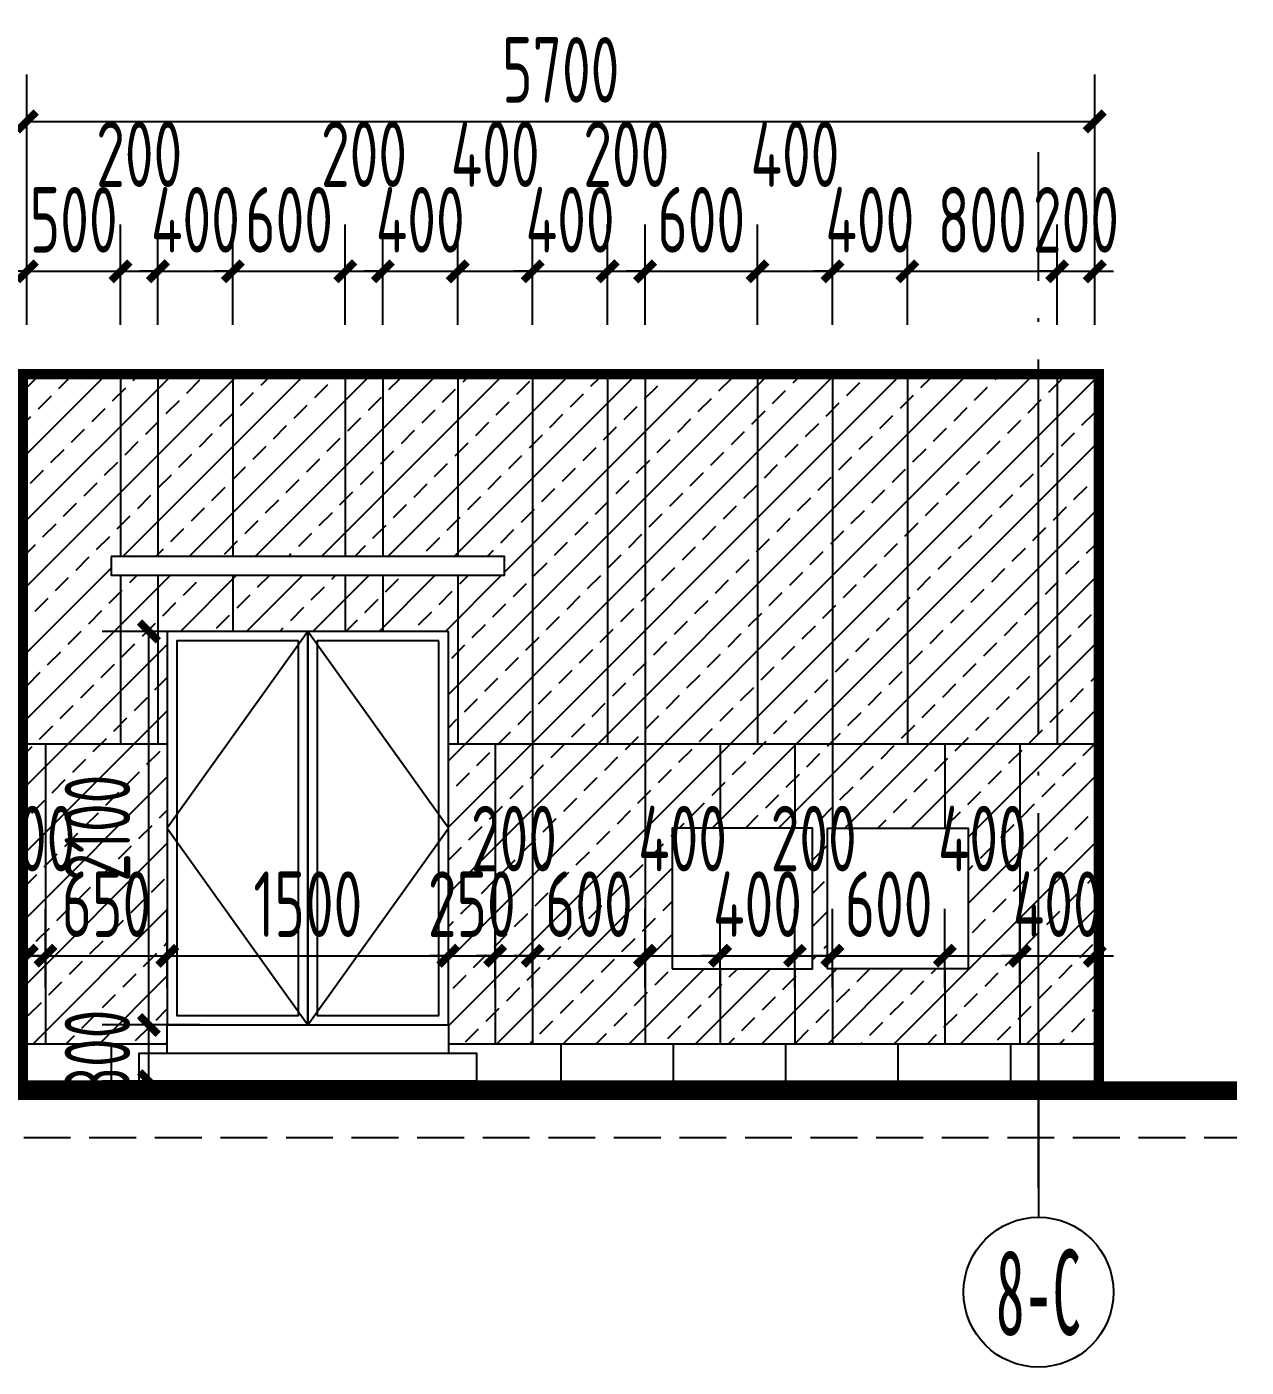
# Model space of a CAD drawing. Extents: x -863035 to 270371, y -8918 to 240488.
# Drawn here: x -243664 to -237156, y 66216 to 73367 of the extents above; entities that cross this region are included whole.
import ezdxf
from ezdxf.enums import TextEntityAlignment as Align

# ---------------------------------------------------------------- set-up
doc = ezdxf.new("R2010")
doc.units = 0
doc.header["$LTSCALE"] = 1000
doc.header["$MEASUREMENT"] = 0
for name, pattern in [('109-34 轴网$0$L1$0$$AUDIT_BAD_LTYPE1', [0]), ('DASH', [0.35, 0.25, -0.1]), ('DOTE', [2.42, 2, -0.2, 0.02, -0.2])]:
    doc.linetypes.add(name, pattern=pattern)
for name, color, linetype in [('01-标注_尺寸', 124, 'Continuous'), ('01-标注_轴线坐标', 132, 'Continuous'), ('02-TEXT_轴号', 7, 'Continuous'), ('05-填充_156', 156, 'Continuous'), ('A-C_窗', 140, 'Continuous'), ('A_AXIS-轴线', 36, 'Continuous'), ('AXIS_TEXT', 7, 'Continuous'), ('E-墙面分格', 146, 'Continuous'), ('E-立面轮廓', 241, 'Continuous')]:
    doc.layers.add(name, color=color, linetype=linetype)
doc.styles.add('_TCH_AXIS', font='STXIHEI.TTF')
doc.styles.add('_TCH_DIM_T3', font='ROS1', dxfattribs={"width": 0.75, "bigfont": 'JD'})
doc.styles.add('COMPLEX', font='COMPLEX')
doc.dimstyles.new('_TCH_ARCH&&100', dxfattribs={"dimtxt": 350, "dimasz": 100, "dimexe": 250, "dimexo": 300, "dimgap": 100, "dimtad": 1, "dimdec": 0, "dimzin": 0, "dimdsep": 46, "dimtxsty": '_TCH_DIM_T3', "dimblk": 'ARCHTICK', "dimcen": 0.09, "dimclrt": 7, "dimazin": 2, "dimtfac": 1, "dimtdec": 0, "dimtix": 1, "dimtmove": 2, "dimatfit": 3, "dimfxl": 0, "dimtolj": 1, "dimtzin": 0, "dimarcsym": 0})

# ---------------------------------------------------------------- blocks, each defined once
blk = doc.blocks.new('AHSKLJDHOWIDJA')
blk.add_wipeout([(-314594.1, 266699.4), (-312793.6, 266699.4), (-312793.6, 266849.4), (-312943.8, 266849.4), (-312943.8, 269099.4), (-314443.8, 269099.4), (-314443.8, 266849.4), (-314594.1, 266849.4)]).dxf.layer = 'A-C_窗'
at = {"layer": 'A-C_窗', "linetype": '109-34 轴网$0$L1$0$$AUDIT_BAD_LTYPE1'}
for points in [[(-313693.8, 269099.4), (-312943.8, 268049.4), (-313693.8, 266999.4), (-314443.8, 268049.4), (-313693.8, 269099.4), (-313693.8, 266999.4)], [(-312943.8, 266849.4), (-312943.8, 266999.4), (-314443.8, 266999.4), (-314443.8, 266849.4)]]:
    blk.add_lwpolyline(points, dxfattribs=at)
for points in [[(-314443.8, 269099.4), (-313693.8, 269099.4), (-313693.8, 266999.4), (-314443.8, 266999.4)], [(-314393.8, 269049.4), (-313743.8, 269049.4), (-313743.8, 267049.4), (-314393.8, 267049.4)], [(-313693.8, 269099.4), (-312943.8, 269099.4), (-312943.8, 266999.4), (-313693.8, 266999.4)], [(-313643.8, 269049.4), (-312993.8, 269049.4), (-312993.8, 267049.4), (-313643.8, 267049.4)]]:
    blk.add_lwpolyline(points, close=True, dxfattribs=at)
at = {"layer": 'A-C_窗'}
blk.add_lwpolyline([(-312793.6, 266699.4), (-312793.6, 266849.4), (-314594.1, 266849.4), (-314594.1, 266699.4), (-312793.6, 266699.4)], dxfattribs=at)
blk = doc.blocks.new('_ArchTick')
at = {"color": 0, "linetype": 'ByBlock', "const_width": 0.4}
blk.add_lwpolyline([(-0.5, -0.5), (0.5, 0.5)], dxfattribs=at)
blk = doc.blocks.new('*D1104')
at = {"layer": '01-标注_尺寸', "color": 0, "lineweight": -2, "transparency": 16777216}
for p, q in [((-243012.2, 68041.6), (-243012.2, 68141.6)), ((-242737.9, 68041.6), (-243262.2, 68041.6)), ((-243012.2, 67741.6), (-243012.2, 68041.6)), ((-242737.9, 67741.6), (-243262.2, 67741.6)), ((-243012.2, 67741.6), (-243012.2, 67641.6))]:
    blk.add_line(p, q, dxfattribs=at)
at = {"layer": 'Defpoints', "color": 0, "transparency": 16777216}
for p in [(-243012.2, 68041.6), (-242437.9, 68041.6), (-242437.9, 67741.6)]:
    blk.add_point(p, dxfattribs=at)
at = {"layer": '01-标注_尺寸', "color": 0, "lineweight": -2, "transparency": 16777216, "xscale": 100, "yscale": 100, "zscale": 100}
for p, rotation in [((-243012.2, 68041.6), 270), ((-243012.2, 67741.6), 90)]:
    blk.add_blockref('_ArchTick', p, dxfattribs=dict(at, rotation=rotation))
at = {"layer": '01-标注_尺寸', "color": 7, "transparency": 16777216, "insert": (-243287.2, 67891.6), "char_height": 350, "attachment_point": 5, "rotation": 90, "style": '_TCH_DIM_T3'}
blk.add_mtext('\\A1;300', dxfattribs=at)
blk = doc.blocks.new('*D1105')
at = {"layer": '01-标注_尺寸', "color": 0, "lineweight": -2, "transparency": 16777216}
for p, q in [((-242737.9, 70141.6), (-243262.2, 70141.6)), ((-243012.2, 68041.6), (-243012.2, 70141.6)), ((-242737.9, 68041.6), (-243262.2, 68041.6))]:
    blk.add_line(p, q, dxfattribs=at)
at = {"layer": 'Defpoints', "color": 0, "transparency": 16777216}
for p in [(-243012.2, 70141.6), (-242437.9, 70141.6), (-242437.9, 68041.6)]:
    blk.add_point(p, dxfattribs=at)
at = {"layer": '01-标注_尺寸', "color": 0, "lineweight": -2, "transparency": 16777216, "xscale": 100, "yscale": 100, "zscale": 100}
for p, rotation in [((-243012.2, 70141.6), 90), ((-243012.2, 68041.6), 270)]:
    blk.add_blockref('_ArchTick', p, dxfattribs=dict(at, rotation=rotation))
at = {"layer": '01-标注_尺寸', "color": 7, "transparency": 16777216, "insert": (-243287.2, 69091.6), "char_height": 350, "attachment_point": 5, "rotation": 90, "style": '_TCH_DIM_T3'}
blk.add_mtext('\\A1;2100', dxfattribs=at)
blk = doc.blocks.new('*D1110')
at = {"layer": '01-标注_尺寸', "color": 0, "lineweight": -2, "transparency": 16777216}
for p, q in [((-243664.1, 72077.2), (-243664.1, 73112.7)), ((-237964.1, 72077.2), (-237964.1, 73112.7)), ((-243664.1, 72862.7), (-237964.1, 72862.7))]:
    blk.add_line(p, q, dxfattribs=at)
at = {"layer": 'Defpoints', "color": 0, "transparency": 16777216}
for p in [(-237964.1, 72862.7), (-243664.1, 71777.2), (-237964.1, 71777.2)]:
    blk.add_point(p, dxfattribs=at)
at = {"layer": '01-标注_尺寸', "color": 0, "lineweight": -2, "transparency": 16777216, "xscale": 100, "yscale": 100, "zscale": 100, "rotation": 180}
blk.add_blockref('_ArchTick', (-243664.1, 72862.7), dxfattribs=at)
at = {"layer": '01-标注_尺寸', "color": 0, "lineweight": -2, "transparency": 16777216, "xscale": 100, "yscale": 100, "zscale": 100}
blk.add_blockref('_ArchTick', (-237964.1, 72862.7), dxfattribs=at)
at = {"layer": '01-标注_尺寸', "color": 7, "transparency": 16777216, "insert": (-240814.1, 73137.7), "char_height": 350, "attachment_point": 5, "style": '_TCH_DIM_T3'}
blk.add_mtext('\\A1;5700', dxfattribs=at)
blk = doc.blocks.new('*D1111')
at = {"layer": '01-标注_尺寸', "color": 0, "lineweight": -2, "transparency": 16777216}
for p, q in [((-238164.1, 71777.2), (-238164.1, 72312.7)), ((-237964.1, 71777.2), (-237964.1, 72312.7)), ((-238164.1, 72062.7), (-238264.1, 72062.7)), ((-238164.1, 72062.7), (-237964.1, 72062.7)), ((-237964.1, 72062.7), (-237864.1, 72062.7))]:
    blk.add_line(p, q, dxfattribs=at)
at = {"layer": 'Defpoints', "color": 0, "transparency": 16777216}
for p in [(-237964.1, 72062.7), (-238164.1, 71477.2), (-237964.1, 71477.2)]:
    blk.add_point(p, dxfattribs=at)
at = {"layer": '01-标注_尺寸', "color": 0, "lineweight": -2, "transparency": 16777216, "xscale": 100, "yscale": 100, "zscale": 100}
blk.add_blockref('_ArchTick', (-238164.1, 72062.7), dxfattribs=at)
at = {"layer": '01-标注_尺寸', "color": 0, "lineweight": -2, "transparency": 16777216, "xscale": 100, "yscale": 100, "zscale": 100, "rotation": 180}
blk.add_blockref('_ArchTick', (-237964.1, 72062.7), dxfattribs=at)
at = {"layer": '01-标注_尺寸', "color": 7, "transparency": 16777216, "insert": (-238064.1, 72337.7), "char_height": 350, "attachment_point": 5, "style": '_TCH_DIM_T3'}
blk.add_mtext('\\A1;200', dxfattribs=at)
blk = doc.blocks.new('*D1112')
at = {"layer": '01-标注_尺寸', "color": 0, "lineweight": -2, "transparency": 16777216}
for p, q in [((-238964.1, 71777.2), (-238964.1, 72312.7)), ((-238164.1, 71777.2), (-238164.1, 72312.7)), ((-238964.1, 72062.7), (-238164.1, 72062.7))]:
    blk.add_line(p, q, dxfattribs=at)
at = {"layer": 'Defpoints', "color": 0, "transparency": 16777216}
for p in [(-238164.1, 72062.7), (-238964.1, 71477.2), (-238164.1, 71477.2)]:
    blk.add_point(p, dxfattribs=at)
at = {"layer": '01-标注_尺寸', "color": 0, "lineweight": -2, "transparency": 16777216, "xscale": 100, "yscale": 100, "zscale": 100, "rotation": 180}
blk.add_blockref('_ArchTick', (-238964.1, 72062.7), dxfattribs=at)
at = {"layer": '01-标注_尺寸', "color": 0, "lineweight": -2, "transparency": 16777216, "xscale": 100, "yscale": 100, "zscale": 100}
blk.add_blockref('_ArchTick', (-238164.1, 72062.7), dxfattribs=at)
at = {"layer": '01-标注_尺寸', "color": 7, "transparency": 16777216, "insert": (-238564.1, 72337.7), "char_height": 350, "attachment_point": 5, "style": '_TCH_DIM_T3'}
blk.add_mtext('\\A1;800', dxfattribs=at)
blk = doc.blocks.new('*D1113')
at = {"layer": '01-标注_尺寸', "color": 0, "lineweight": -2, "transparency": 16777216}
for p, q in [((-239364.1, 71777.2), (-239364.1, 72312.7)), ((-238964.1, 71777.2), (-238964.1, 72312.7)), ((-239364.1, 72062.7), (-239464.1, 72062.7)), ((-239364.1, 72062.7), (-238964.1, 72062.7)), ((-238964.1, 72062.7), (-238864.1, 72062.7))]:
    blk.add_line(p, q, dxfattribs=at)
at = {"layer": 'Defpoints', "color": 0, "transparency": 16777216}
for p in [(-238964.1, 72062.7), (-239364.1, 71477.2), (-238964.1, 71477.2)]:
    blk.add_point(p, dxfattribs=at)
at = {"layer": '01-标注_尺寸', "color": 0, "lineweight": -2, "transparency": 16777216, "xscale": 100, "yscale": 100, "zscale": 100}
blk.add_blockref('_ArchTick', (-239364.1, 72062.7), dxfattribs=at)
at = {"layer": '01-标注_尺寸', "color": 0, "lineweight": -2, "transparency": 16777216, "xscale": 100, "yscale": 100, "zscale": 100, "rotation": 180}
blk.add_blockref('_ArchTick', (-238964.1, 72062.7), dxfattribs=at)
at = {"layer": '01-标注_尺寸', "color": 7, "transparency": 16777216, "insert": (-239164.1, 72337.7), "char_height": 350, "attachment_point": 5, "style": '_TCH_DIM_T3'}
blk.add_mtext('\\A1;400', dxfattribs=at)
blk = doc.blocks.new('*D1114')
at = {"layer": '01-标注_尺寸', "color": 0, "lineweight": -2, "transparency": 16777216}
for p, q in [((-239764.1, 71777.2), (-239764.1, 72312.7)), ((-239364.1, 71777.2), (-239364.1, 72312.7)), ((-239764.1, 72062.7), (-239364.1, 72062.7))]:
    blk.add_line(p, q, dxfattribs=at)
at = {"layer": 'Defpoints', "color": 0, "transparency": 16777216}
for p in [(-239364.1, 72062.7), (-239764.1, 71477.2), (-239364.1, 71477.2)]:
    blk.add_point(p, dxfattribs=at)
at = {"layer": '01-标注_尺寸', "color": 0, "lineweight": -2, "transparency": 16777216, "xscale": 100, "yscale": 100, "zscale": 100, "rotation": 180}
blk.add_blockref('_ArchTick', (-239764.1, 72062.7), dxfattribs=at)
at = {"layer": '01-标注_尺寸', "color": 0, "lineweight": -2, "transparency": 16777216, "xscale": 100, "yscale": 100, "zscale": 100}
blk.add_blockref('_ArchTick', (-239364.1, 72062.7), dxfattribs=at)
at = {"layer": '01-标注_尺寸', "color": 7, "transparency": 16777216, "insert": (-239564.1, 72687.7), "char_height": 350, "attachment_point": 5, "style": '_TCH_DIM_T3'}
blk.add_mtext('\\A1;400', dxfattribs=at)
blk = doc.blocks.new('*D1115')
at = {"layer": '01-标注_尺寸', "color": 0, "lineweight": -2, "transparency": 16777216}
for p, q in [((-240364.1, 71777.2), (-240364.1, 72312.7)), ((-239764.1, 71777.2), (-239764.1, 72312.7)), ((-240364.1, 72062.7), (-240464.1, 72062.7)), ((-240364.1, 72062.7), (-239764.1, 72062.7)), ((-239764.1, 72062.7), (-239664.1, 72062.7))]:
    blk.add_line(p, q, dxfattribs=at)
at = {"layer": 'Defpoints', "color": 0, "transparency": 16777216}
for p in [(-239764.1, 72062.7), (-240364.1, 71477.2), (-239764.1, 71477.2)]:
    blk.add_point(p, dxfattribs=at)
at = {"layer": '01-标注_尺寸', "color": 0, "lineweight": -2, "transparency": 16777216, "xscale": 100, "yscale": 100, "zscale": 100}
blk.add_blockref('_ArchTick', (-240364.1, 72062.7), dxfattribs=at)
at = {"layer": '01-标注_尺寸', "color": 0, "lineweight": -2, "transparency": 16777216, "xscale": 100, "yscale": 100, "zscale": 100, "rotation": 180}
blk.add_blockref('_ArchTick', (-239764.1, 72062.7), dxfattribs=at)
at = {"layer": '01-标注_尺寸', "color": 7, "transparency": 16777216, "insert": (-240064.1, 72337.7), "char_height": 350, "attachment_point": 5, "style": '_TCH_DIM_T3'}
blk.add_mtext('\\A1;600', dxfattribs=at)
blk = doc.blocks.new('*D1116')
at = {"layer": '01-标注_尺寸', "color": 0, "lineweight": -2, "transparency": 16777216}
for p, q in [((-240564.1, 71777.2), (-240564.1, 72312.7)), ((-240364.1, 71777.2), (-240364.1, 72312.7)), ((-240564.1, 72062.7), (-240364.1, 72062.7))]:
    blk.add_line(p, q, dxfattribs=at)
at = {"layer": 'Defpoints', "color": 0, "transparency": 16777216}
for p in [(-240364.1, 72062.7), (-240564.1, 71477.2), (-240364.1, 71477.2)]:
    blk.add_point(p, dxfattribs=at)
at = {"layer": '01-标注_尺寸', "color": 0, "lineweight": -2, "transparency": 16777216, "xscale": 100, "yscale": 100, "zscale": 100, "rotation": 180}
blk.add_blockref('_ArchTick', (-240564.1, 72062.7), dxfattribs=at)
at = {"layer": '01-标注_尺寸', "color": 0, "lineweight": -2, "transparency": 16777216, "xscale": 100, "yscale": 100, "zscale": 100}
blk.add_blockref('_ArchTick', (-240364.1, 72062.7), dxfattribs=at)
at = {"layer": '01-标注_尺寸', "color": 7, "transparency": 16777216, "insert": (-240464.1, 72687.7), "char_height": 350, "attachment_point": 5, "style": '_TCH_DIM_T3'}
blk.add_mtext('\\A1;200', dxfattribs=at)
blk = doc.blocks.new('*D1117')
at = {"layer": '01-标注_尺寸', "color": 0, "lineweight": -2, "transparency": 16777216}
for p, q in [((-240964.1, 71777.2), (-240964.1, 72312.7)), ((-240564.1, 71777.2), (-240564.1, 72312.7)), ((-240964.1, 72062.7), (-241064.1, 72062.7)), ((-240964.1, 72062.7), (-240564.1, 72062.7)), ((-240564.1, 72062.7), (-240464.1, 72062.7))]:
    blk.add_line(p, q, dxfattribs=at)
at = {"layer": 'Defpoints', "color": 0, "transparency": 16777216}
for p in [(-240564.1, 72062.7), (-240964.1, 71477.2), (-240564.1, 71477.2)]:
    blk.add_point(p, dxfattribs=at)
at = {"layer": '01-标注_尺寸', "color": 0, "lineweight": -2, "transparency": 16777216, "xscale": 100, "yscale": 100, "zscale": 100}
blk.add_blockref('_ArchTick', (-240964.1, 72062.7), dxfattribs=at)
at = {"layer": '01-标注_尺寸', "color": 0, "lineweight": -2, "transparency": 16777216, "xscale": 100, "yscale": 100, "zscale": 100, "rotation": 180}
blk.add_blockref('_ArchTick', (-240564.1, 72062.7), dxfattribs=at)
at = {"layer": '01-标注_尺寸', "color": 7, "transparency": 16777216, "insert": (-240764.1, 72337.7), "char_height": 350, "attachment_point": 5, "style": '_TCH_DIM_T3'}
blk.add_mtext('\\A1;400', dxfattribs=at)
blk = doc.blocks.new('*D1118')
at = {"layer": '01-标注_尺寸', "color": 0, "lineweight": -2, "transparency": 16777216}
for p, q in [((-241364.1, 71777.2), (-241364.1, 72312.7)), ((-240964.1, 71777.2), (-240964.1, 72312.7)), ((-241364.1, 72062.7), (-240964.1, 72062.7))]:
    blk.add_line(p, q, dxfattribs=at)
at = {"layer": 'Defpoints', "color": 0, "transparency": 16777216}
for p in [(-240964.1, 72062.7), (-241364.1, 71477.2), (-240964.1, 71477.2)]:
    blk.add_point(p, dxfattribs=at)
at = {"layer": '01-标注_尺寸', "color": 0, "lineweight": -2, "transparency": 16777216, "xscale": 100, "yscale": 100, "zscale": 100, "rotation": 180}
blk.add_blockref('_ArchTick', (-241364.1, 72062.7), dxfattribs=at)
at = {"layer": '01-标注_尺寸', "color": 0, "lineweight": -2, "transparency": 16777216, "xscale": 100, "yscale": 100, "zscale": 100}
blk.add_blockref('_ArchTick', (-240964.1, 72062.7), dxfattribs=at)
at = {"layer": '01-标注_尺寸', "color": 7, "transparency": 16777216, "insert": (-241164.1, 72687.7), "char_height": 350, "attachment_point": 5, "style": '_TCH_DIM_T3'}
blk.add_mtext('\\A1;400', dxfattribs=at)
blk = doc.blocks.new('*D1119')
at = {"layer": '01-标注_尺寸', "color": 0, "lineweight": -2, "transparency": 16777216}
for p, q in [((-241764.1, 71777.2), (-241764.1, 72312.7)), ((-241364.1, 71777.2), (-241364.1, 72312.7)), ((-241764.1, 72062.7), (-241864.1, 72062.7)), ((-241764.1, 72062.7), (-241364.1, 72062.7)), ((-241364.1, 72062.7), (-241264.1, 72062.7))]:
    blk.add_line(p, q, dxfattribs=at)
at = {"layer": 'Defpoints', "color": 0, "transparency": 16777216}
for p in [(-241364.1, 72062.7), (-241764.1, 71477.2), (-241364.1, 71477.2)]:
    blk.add_point(p, dxfattribs=at)
at = {"layer": '01-标注_尺寸', "color": 0, "lineweight": -2, "transparency": 16777216, "xscale": 100, "yscale": 100, "zscale": 100}
blk.add_blockref('_ArchTick', (-241764.1, 72062.7), dxfattribs=at)
at = {"layer": '01-标注_尺寸', "color": 0, "lineweight": -2, "transparency": 16777216, "xscale": 100, "yscale": 100, "zscale": 100, "rotation": 180}
blk.add_blockref('_ArchTick', (-241364.1, 72062.7), dxfattribs=at)
at = {"layer": '01-标注_尺寸', "color": 7, "transparency": 16777216, "insert": (-241564.1, 72337.7), "char_height": 350, "attachment_point": 5, "style": '_TCH_DIM_T3'}
blk.add_mtext('\\A1;400', dxfattribs=at)
blk = doc.blocks.new('*D1120')
at = {"layer": '01-标注_尺寸', "color": 0, "lineweight": -2, "transparency": 16777216}
for p, q in [((-241964.1, 71777.2), (-241964.1, 72312.7)), ((-241764.1, 71777.2), (-241764.1, 72312.7)), ((-241964.1, 72062.7), (-241764.1, 72062.7))]:
    blk.add_line(p, q, dxfattribs=at)
at = {"layer": 'Defpoints', "color": 0, "transparency": 16777216}
for p in [(-241764.1, 72062.7), (-241964.1, 71477.2), (-241764.1, 71477.2)]:
    blk.add_point(p, dxfattribs=at)
at = {"layer": '01-标注_尺寸', "color": 0, "lineweight": -2, "transparency": 16777216, "xscale": 100, "yscale": 100, "zscale": 100, "rotation": 180}
blk.add_blockref('_ArchTick', (-241964.1, 72062.7), dxfattribs=at)
at = {"layer": '01-标注_尺寸', "color": 0, "lineweight": -2, "transparency": 16777216, "xscale": 100, "yscale": 100, "zscale": 100}
blk.add_blockref('_ArchTick', (-241764.1, 72062.7), dxfattribs=at)
at = {"layer": '01-标注_尺寸', "color": 7, "transparency": 16777216, "insert": (-241864.1, 72687.7), "char_height": 350, "attachment_point": 5, "style": '_TCH_DIM_T3'}
blk.add_mtext('\\A1;200', dxfattribs=at)
blk = doc.blocks.new('*D1121')
at = {"layer": '01-标注_尺寸', "color": 0, "lineweight": -2, "transparency": 16777216}
for p, q in [((-242564.1, 71777.2), (-242564.1, 72312.7)), ((-241964.1, 71777.2), (-241964.1, 72312.7)), ((-242564.1, 72062.7), (-242664.1, 72062.7)), ((-242564.1, 72062.7), (-241964.1, 72062.7)), ((-241964.1, 72062.7), (-241864.1, 72062.7))]:
    blk.add_line(p, q, dxfattribs=at)
at = {"layer": 'Defpoints', "color": 0, "transparency": 16777216}
for p in [(-241964.1, 72062.7), (-242564.1, 71477.2), (-241964.1, 71477.2)]:
    blk.add_point(p, dxfattribs=at)
at = {"layer": '01-标注_尺寸', "color": 0, "lineweight": -2, "transparency": 16777216, "xscale": 100, "yscale": 100, "zscale": 100}
blk.add_blockref('_ArchTick', (-242564.1, 72062.7), dxfattribs=at)
at = {"layer": '01-标注_尺寸', "color": 0, "lineweight": -2, "transparency": 16777216, "xscale": 100, "yscale": 100, "zscale": 100, "rotation": 180}
blk.add_blockref('_ArchTick', (-241964.1, 72062.7), dxfattribs=at)
at = {"layer": '01-标注_尺寸', "color": 7, "transparency": 16777216, "insert": (-242264.1, 72337.7), "char_height": 350, "attachment_point": 5, "style": '_TCH_DIM_T3'}
blk.add_mtext('\\A1;600', dxfattribs=at)
blk = doc.blocks.new('*D1122')
at = {"layer": '01-标注_尺寸', "color": 0, "lineweight": -2, "transparency": 16777216}
for p, q in [((-242964.1, 71777.2), (-242964.1, 72312.7)), ((-242564.1, 71777.2), (-242564.1, 72312.7)), ((-242964.1, 72062.7), (-243064.1, 72062.7)), ((-242964.1, 72062.7), (-242564.1, 72062.7)), ((-242564.1, 72062.7), (-242464.1, 72062.7))]:
    blk.add_line(p, q, dxfattribs=at)
at = {"layer": 'Defpoints', "color": 0, "transparency": 16777216}
for p in [(-242564.1, 72062.7), (-242964.1, 71477.2), (-242564.1, 71477.2)]:
    blk.add_point(p, dxfattribs=at)
at = {"layer": '01-标注_尺寸', "color": 0, "lineweight": -2, "transparency": 16777216, "xscale": 100, "yscale": 100, "zscale": 100}
blk.add_blockref('_ArchTick', (-242964.1, 72062.7), dxfattribs=at)
at = {"layer": '01-标注_尺寸', "color": 0, "lineweight": -2, "transparency": 16777216, "xscale": 100, "yscale": 100, "zscale": 100, "rotation": 180}
blk.add_blockref('_ArchTick', (-242564.1, 72062.7), dxfattribs=at)
at = {"layer": '01-标注_尺寸', "color": 7, "transparency": 16777216, "insert": (-242764.1, 72337.7), "char_height": 350, "attachment_point": 5, "style": '_TCH_DIM_T3'}
blk.add_mtext('\\A1;400', dxfattribs=at)
blk = doc.blocks.new('*D1123')
at = {"layer": '01-标注_尺寸', "color": 0, "lineweight": -2, "transparency": 16777216}
for p, q in [((-243164.1, 71777.2), (-243164.1, 72312.7)), ((-242964.1, 71777.2), (-242964.1, 72312.7)), ((-243164.1, 72062.7), (-242964.1, 72062.7))]:
    blk.add_line(p, q, dxfattribs=at)
at = {"layer": 'Defpoints', "color": 0, "transparency": 16777216}
for p in [(-242964.1, 72062.7), (-243164.1, 71477.2), (-242964.1, 71477.2)]:
    blk.add_point(p, dxfattribs=at)
at = {"layer": '01-标注_尺寸', "color": 0, "lineweight": -2, "transparency": 16777216, "xscale": 100, "yscale": 100, "zscale": 100, "rotation": 180}
blk.add_blockref('_ArchTick', (-243164.1, 72062.7), dxfattribs=at)
at = {"layer": '01-标注_尺寸', "color": 0, "lineweight": -2, "transparency": 16777216, "xscale": 100, "yscale": 100, "zscale": 100}
blk.add_blockref('_ArchTick', (-242964.1, 72062.7), dxfattribs=at)
at = {"layer": '01-标注_尺寸', "color": 7, "transparency": 16777216, "insert": (-243064.1, 72687.7), "char_height": 350, "attachment_point": 5, "style": '_TCH_DIM_T3'}
blk.add_mtext('\\A1;200', dxfattribs=at)
blk = doc.blocks.new('*D1124')
at = {"layer": '01-标注_尺寸', "color": 0, "lineweight": -2, "transparency": 16777216}
for p, q in [((-243664.1, 71777.2), (-243664.1, 72312.7)), ((-243164.1, 71777.2), (-243164.1, 72312.7)), ((-243664.1, 72062.7), (-243764.1, 72062.7)), ((-243664.1, 72062.7), (-243164.1, 72062.7)), ((-243164.1, 72062.7), (-243064.1, 72062.7))]:
    blk.add_line(p, q, dxfattribs=at)
at = {"layer": 'Defpoints', "color": 0, "transparency": 16777216}
for p in [(-243164.1, 72062.7), (-243664.1, 71477.2), (-243164.1, 71477.2)]:
    blk.add_point(p, dxfattribs=at)
at = {"layer": '01-标注_尺寸', "color": 0, "lineweight": -2, "transparency": 16777216, "xscale": 100, "yscale": 100, "zscale": 100}
blk.add_blockref('_ArchTick', (-243664.1, 72062.7), dxfattribs=at)
at = {"layer": '01-标注_尺寸', "color": 0, "lineweight": -2, "transparency": 16777216, "xscale": 100, "yscale": 100, "zscale": 100, "rotation": 180}
blk.add_blockref('_ArchTick', (-243164.1, 72062.7), dxfattribs=at)
at = {"layer": '01-标注_尺寸', "color": 7, "transparency": 16777216, "insert": (-243414.1, 72337.7), "char_height": 350, "attachment_point": 5, "style": '_TCH_DIM_T3'}
blk.add_mtext('\\A1;500', dxfattribs=at)
blk = doc.blocks.new('_AXISO')
blk.add_circle((0, 0), 0.5)
at = {"layer": 'AXIS_TEXT', "style": 'COMPLEX', "width": 1.041667}
blk.add_attdef('A', text='', height=0.56, dxfattribs=at).set_placement((-0.25, -0.28), (0.25, -0.28), align=Align.FIT)
blk = doc.blocks.new('*D1125')
at = {"layer": '01-标注_尺寸', "color": 0, "lineweight": -2, "transparency": 16777216}
for p, q in [((-238364.1, 68241.6), (-238364.1, 68661)), ((-237964.1, 68241.6), (-237964.1, 68661)), ((-238364.1, 68411), (-238464.1, 68411)), ((-238364.1, 68411), (-237964.1, 68411)), ((-237964.1, 68411), (-237864.1, 68411))]:
    blk.add_line(p, q, dxfattribs=at)
at = {"layer": 'Defpoints', "color": 0, "transparency": 16777216}
for p in [(-237964.1, 68411), (-238364.1, 67941.6), (-237964.1, 67941.6)]:
    blk.add_point(p, dxfattribs=at)
at = {"layer": '01-标注_尺寸', "color": 0, "lineweight": -2, "transparency": 16777216, "xscale": 100, "yscale": 100, "zscale": 100}
blk.add_blockref('_ArchTick', (-238364.1, 68411), dxfattribs=at)
at = {"layer": '01-标注_尺寸', "color": 0, "lineweight": -2, "transparency": 16777216, "xscale": 100, "yscale": 100, "zscale": 100, "rotation": 180}
blk.add_blockref('_ArchTick', (-237964.1, 68411), dxfattribs=at)
at = {"layer": '01-标注_尺寸', "color": 7, "transparency": 16777216, "insert": (-238164.1, 68686), "char_height": 350, "attachment_point": 5, "style": '_TCH_DIM_T3'}
blk.add_mtext('\\A1;400', dxfattribs=at)
blk = doc.blocks.new('*D1126')
at = {"layer": '01-标注_尺寸', "color": 0, "lineweight": -2, "transparency": 16777216}
for p, q in [((-238764.1, 68241.6), (-238764.1, 68661)), ((-238364.1, 68241.6), (-238364.1, 68661)), ((-238764.1, 68411), (-238364.1, 68411))]:
    blk.add_line(p, q, dxfattribs=at)
at = {"layer": 'Defpoints', "color": 0, "transparency": 16777216}
for p in [(-238364.1, 68411), (-238764.1, 67941.6), (-238364.1, 67941.6)]:
    blk.add_point(p, dxfattribs=at)
at = {"layer": '01-标注_尺寸', "color": 0, "lineweight": -2, "transparency": 16777216, "xscale": 100, "yscale": 100, "zscale": 100, "rotation": 180}
blk.add_blockref('_ArchTick', (-238764.1, 68411), dxfattribs=at)
at = {"layer": '01-标注_尺寸', "color": 0, "lineweight": -2, "transparency": 16777216, "xscale": 100, "yscale": 100, "zscale": 100}
blk.add_blockref('_ArchTick', (-238364.1, 68411), dxfattribs=at)
at = {"layer": '01-标注_尺寸', "color": 7, "transparency": 16777216, "insert": (-238564.1, 69036), "char_height": 350, "attachment_point": 5, "style": '_TCH_DIM_T3'}
blk.add_mtext('\\A1;400', dxfattribs=at)
blk = doc.blocks.new('*D1127')
at = {"layer": '01-标注_尺寸', "color": 0, "lineweight": -2, "transparency": 16777216}
for p, q in [((-239364.1, 68241.6), (-239364.1, 68661)), ((-238764.1, 68241.6), (-238764.1, 68661)), ((-239364.1, 68411), (-239464.1, 68411)), ((-239364.1, 68411), (-238764.1, 68411)), ((-238764.1, 68411), (-238664.1, 68411))]:
    blk.add_line(p, q, dxfattribs=at)
at = {"layer": 'Defpoints', "color": 0, "transparency": 16777216}
for p in [(-238764.1, 68411), (-239364.1, 67941.6), (-238764.1, 67941.6)]:
    blk.add_point(p, dxfattribs=at)
at = {"layer": '01-标注_尺寸', "color": 0, "lineweight": -2, "transparency": 16777216, "xscale": 100, "yscale": 100, "zscale": 100}
blk.add_blockref('_ArchTick', (-239364.1, 68411), dxfattribs=at)
at = {"layer": '01-标注_尺寸', "color": 0, "lineweight": -2, "transparency": 16777216, "xscale": 100, "yscale": 100, "zscale": 100, "rotation": 180}
blk.add_blockref('_ArchTick', (-238764.1, 68411), dxfattribs=at)
at = {"layer": '01-标注_尺寸', "color": 7, "transparency": 16777216, "insert": (-239064.1, 68686), "char_height": 350, "attachment_point": 5, "style": '_TCH_DIM_T3'}
blk.add_mtext('\\A1;600', dxfattribs=at)
blk = doc.blocks.new('*D1128')
at = {"layer": '01-标注_尺寸', "color": 0, "lineweight": -2, "transparency": 16777216}
for p, q in [((-239564.1, 68241.6), (-239564.1, 68661)), ((-239364.1, 68241.6), (-239364.1, 68661)), ((-239564.1, 68411), (-239364.1, 68411))]:
    blk.add_line(p, q, dxfattribs=at)
at = {"layer": 'Defpoints', "color": 0, "transparency": 16777216}
for p in [(-239364.1, 68411), (-239564.1, 67941.6), (-239364.1, 67941.6)]:
    blk.add_point(p, dxfattribs=at)
at = {"layer": '01-标注_尺寸', "color": 0, "lineweight": -2, "transparency": 16777216, "xscale": 100, "yscale": 100, "zscale": 100, "rotation": 180}
blk.add_blockref('_ArchTick', (-239564.1, 68411), dxfattribs=at)
at = {"layer": '01-标注_尺寸', "color": 0, "lineweight": -2, "transparency": 16777216, "xscale": 100, "yscale": 100, "zscale": 100}
blk.add_blockref('_ArchTick', (-239364.1, 68411), dxfattribs=at)
at = {"layer": '01-标注_尺寸', "color": 7, "transparency": 16777216, "insert": (-239464.1, 69036), "char_height": 350, "attachment_point": 5, "style": '_TCH_DIM_T3'}
blk.add_mtext('\\A1;200', dxfattribs=at)
blk = doc.blocks.new('*D1129')
at = {"layer": '01-标注_尺寸', "color": 0, "lineweight": -2, "transparency": 16777216}
for p, q in [((-239964.1, 68241.6), (-239964.1, 68661)), ((-239564.1, 68241.6), (-239564.1, 68661)), ((-239964.1, 68411), (-240064.1, 68411)), ((-239964.1, 68411), (-239564.1, 68411)), ((-239564.1, 68411), (-239464.1, 68411))]:
    blk.add_line(p, q, dxfattribs=at)
at = {"layer": 'Defpoints', "color": 0, "transparency": 16777216}
for p in [(-239564.1, 68411), (-239964.1, 67941.6), (-239564.1, 67941.6)]:
    blk.add_point(p, dxfattribs=at)
at = {"layer": '01-标注_尺寸', "color": 0, "lineweight": -2, "transparency": 16777216, "xscale": 100, "yscale": 100, "zscale": 100}
blk.add_blockref('_ArchTick', (-239964.1, 68411), dxfattribs=at)
at = {"layer": '01-标注_尺寸', "color": 0, "lineweight": -2, "transparency": 16777216, "xscale": 100, "yscale": 100, "zscale": 100, "rotation": 180}
blk.add_blockref('_ArchTick', (-239564.1, 68411), dxfattribs=at)
at = {"layer": '01-标注_尺寸', "color": 7, "transparency": 16777216, "insert": (-239764.1, 68686), "char_height": 350, "attachment_point": 5, "style": '_TCH_DIM_T3'}
blk.add_mtext('\\A1;400', dxfattribs=at)
blk = doc.blocks.new('*D1130')
at = {"layer": '01-标注_尺寸', "color": 0, "lineweight": -2, "transparency": 16777216}
for p, q in [((-240364.1, 68241.6), (-240364.1, 68661)), ((-239964.1, 68241.6), (-239964.1, 68661)), ((-240364.1, 68411), (-239964.1, 68411))]:
    blk.add_line(p, q, dxfattribs=at)
at = {"layer": 'Defpoints', "color": 0, "transparency": 16777216}
for p in [(-239964.1, 68411), (-240364.1, 67941.6), (-239964.1, 67941.6)]:
    blk.add_point(p, dxfattribs=at)
at = {"layer": '01-标注_尺寸', "color": 0, "lineweight": -2, "transparency": 16777216, "xscale": 100, "yscale": 100, "zscale": 100, "rotation": 180}
blk.add_blockref('_ArchTick', (-240364.1, 68411), dxfattribs=at)
at = {"layer": '01-标注_尺寸', "color": 0, "lineweight": -2, "transparency": 16777216, "xscale": 100, "yscale": 100, "zscale": 100}
blk.add_blockref('_ArchTick', (-239964.1, 68411), dxfattribs=at)
at = {"layer": '01-标注_尺寸', "color": 7, "transparency": 16777216, "insert": (-240164.1, 69036), "char_height": 350, "attachment_point": 5, "style": '_TCH_DIM_T3'}
blk.add_mtext('\\A1;400', dxfattribs=at)
blk = doc.blocks.new('*D1131')
at = {"layer": '01-标注_尺寸', "color": 0, "lineweight": -2, "transparency": 16777216}
for p, q in [((-240964.1, 68241.6), (-240964.1, 68661)), ((-240364.1, 68241.6), (-240364.1, 68661)), ((-240964.1, 68411), (-241064.1, 68411)), ((-240964.1, 68411), (-240364.1, 68411)), ((-240364.1, 68411), (-240264.1, 68411))]:
    blk.add_line(p, q, dxfattribs=at)
at = {"layer": 'Defpoints', "color": 0, "transparency": 16777216}
for p in [(-240364.1, 68411), (-240964.1, 67941.6), (-240364.1, 67941.6)]:
    blk.add_point(p, dxfattribs=at)
at = {"layer": '01-标注_尺寸', "color": 0, "lineweight": -2, "transparency": 16777216, "xscale": 100, "yscale": 100, "zscale": 100}
blk.add_blockref('_ArchTick', (-240964.1, 68411), dxfattribs=at)
at = {"layer": '01-标注_尺寸', "color": 0, "lineweight": -2, "transparency": 16777216, "xscale": 100, "yscale": 100, "zscale": 100, "rotation": 180}
blk.add_blockref('_ArchTick', (-240364.1, 68411), dxfattribs=at)
at = {"layer": '01-标注_尺寸', "color": 7, "transparency": 16777216, "insert": (-240664.1, 68686), "char_height": 350, "attachment_point": 5, "style": '_TCH_DIM_T3'}
blk.add_mtext('\\A1;600', dxfattribs=at)
blk = doc.blocks.new('*D1132')
at = {"layer": '01-标注_尺寸', "color": 0, "lineweight": -2, "transparency": 16777216}
for p, q in [((-241164.1, 68241.6), (-241164.1, 68661)), ((-240964.1, 68241.6), (-240964.1, 68661)), ((-241164.1, 68411), (-241264.1, 68411)), ((-241164.1, 68411), (-240964.1, 68411)), ((-240964.1, 68411), (-240864.1, 68411))]:
    blk.add_line(p, q, dxfattribs=at)
at = {"layer": 'Defpoints', "color": 0, "transparency": 16777216}
for p in [(-240964.1, 68411), (-241164.1, 67941.6), (-240964.1, 67941.6)]:
    blk.add_point(p, dxfattribs=at)
at = {"layer": '01-标注_尺寸', "color": 0, "lineweight": -2, "transparency": 16777216, "xscale": 100, "yscale": 100, "zscale": 100}
blk.add_blockref('_ArchTick', (-241164.1, 68411), dxfattribs=at)
at = {"layer": '01-标注_尺寸', "color": 0, "lineweight": -2, "transparency": 16777216, "xscale": 100, "yscale": 100, "zscale": 100, "rotation": 180}
blk.add_blockref('_ArchTick', (-240964.1, 68411), dxfattribs=at)
at = {"layer": '01-标注_尺寸', "color": 7, "transparency": 16777216, "insert": (-241064.1, 69036), "char_height": 350, "attachment_point": 5, "style": '_TCH_DIM_T3'}
blk.add_mtext('\\A1;200', dxfattribs=at)
blk = doc.blocks.new('*D1133')
at = {"layer": '01-标注_尺寸', "color": 0, "lineweight": -2, "transparency": 16777216}
for p, q in [((-241414.1, 68241.6), (-241414.1, 68661)), ((-241164.1, 68241.6), (-241164.1, 68661)), ((-241414.1, 68411), (-241514.1, 68411)), ((-241414.1, 68411), (-241164.1, 68411)), ((-241164.1, 68411), (-241064.1, 68411))]:
    blk.add_line(p, q, dxfattribs=at)
at = {"layer": 'Defpoints', "color": 0, "transparency": 16777216}
for p in [(-241164.1, 68411), (-241414.1, 67941.6), (-241164.1, 67941.6)]:
    blk.add_point(p, dxfattribs=at)
at = {"layer": '01-标注_尺寸', "color": 0, "lineweight": -2, "transparency": 16777216, "xscale": 100, "yscale": 100, "zscale": 100}
blk.add_blockref('_ArchTick', (-241414.1, 68411), dxfattribs=at)
at = {"layer": '01-标注_尺寸', "color": 0, "lineweight": -2, "transparency": 16777216, "xscale": 100, "yscale": 100, "zscale": 100, "rotation": 180}
blk.add_blockref('_ArchTick', (-241164.1, 68411), dxfattribs=at)
at = {"layer": '01-标注_尺寸', "color": 7, "transparency": 16777216, "insert": (-241289.1, 68686), "char_height": 350, "attachment_point": 5, "style": '_TCH_DIM_T3'}
blk.add_mtext('\\A1;250', dxfattribs=at)
blk = doc.blocks.new('*D1134')
at = {"layer": '01-标注_尺寸', "color": 0, "lineweight": -2, "transparency": 16777216}
for p, q in [((-242914.1, 68241.6), (-242914.1, 68661)), ((-241414.1, 68241.6), (-241414.1, 68661)), ((-242914.1, 68411), (-241414.1, 68411))]:
    blk.add_line(p, q, dxfattribs=at)
at = {"layer": 'Defpoints', "color": 0, "transparency": 16777216}
for p in [(-241414.1, 68411), (-242914.1, 67941.6), (-241414.1, 67941.6)]:
    blk.add_point(p, dxfattribs=at)
at = {"layer": '01-标注_尺寸', "color": 0, "lineweight": -2, "transparency": 16777216, "xscale": 100, "yscale": 100, "zscale": 100, "rotation": 180}
blk.add_blockref('_ArchTick', (-242914.1, 68411), dxfattribs=at)
at = {"layer": '01-标注_尺寸', "color": 0, "lineweight": -2, "transparency": 16777216, "xscale": 100, "yscale": 100, "zscale": 100}
blk.add_blockref('_ArchTick', (-241414.1, 68411), dxfattribs=at)
at = {"layer": '01-标注_尺寸', "color": 7, "transparency": 16777216, "insert": (-242164.1, 68686), "char_height": 350, "attachment_point": 5, "style": '_TCH_DIM_T3'}
blk.add_mtext('\\A1;1500', dxfattribs=at)
blk = doc.blocks.new('*D1135')
at = {"layer": '01-标注_尺寸', "color": 0, "lineweight": -2, "transparency": 16777216}
for p, q in [((-243564.1, 68241.6), (-243564.1, 68661)), ((-242914.1, 68241.6), (-242914.1, 68661)), ((-243564.1, 68411), (-243664.1, 68411)), ((-243564.1, 68411), (-242914.1, 68411)), ((-242914.1, 68411), (-242814.1, 68411))]:
    blk.add_line(p, q, dxfattribs=at)
at = {"layer": 'Defpoints', "color": 0, "transparency": 16777216}
for p in [(-242914.1, 68411), (-243564.1, 67941.6), (-242914.1, 67941.6)]:
    blk.add_point(p, dxfattribs=at)
at = {"layer": '01-标注_尺寸', "color": 0, "lineweight": -2, "transparency": 16777216, "xscale": 100, "yscale": 100, "zscale": 100}
blk.add_blockref('_ArchTick', (-243564.1, 68411), dxfattribs=at)
at = {"layer": '01-标注_尺寸', "color": 0, "lineweight": -2, "transparency": 16777216, "xscale": 100, "yscale": 100, "zscale": 100, "rotation": 180}
blk.add_blockref('_ArchTick', (-242914.1, 68411), dxfattribs=at)
at = {"layer": '01-标注_尺寸', "color": 7, "transparency": 16777216, "insert": (-243239.1, 68686), "char_height": 350, "attachment_point": 5, "style": '_TCH_DIM_T3'}
blk.add_mtext('\\A1;650', dxfattribs=at)
blk = doc.blocks.new('*D1136')
at = {"layer": '01-标注_尺寸', "color": 0, "lineweight": -2, "transparency": 16777216}
for p, q in [((-243664.1, 68241.6), (-243664.1, 68661)), ((-243564.1, 68241.6), (-243564.1, 68661)), ((-243664.1, 68411), (-243764.1, 68411)), ((-243664.1, 68411), (-243564.1, 68411)), ((-243564.1, 68411), (-243464.1, 68411))]:
    blk.add_line(p, q, dxfattribs=at)
at = {"layer": 'Defpoints', "color": 0, "transparency": 16777216}
for p in [(-243564.1, 68411), (-243664.1, 67941.6), (-243564.1, 67941.6)]:
    blk.add_point(p, dxfattribs=at)
at = {"layer": '01-标注_尺寸', "color": 0, "lineweight": -2, "transparency": 16777216, "xscale": 100, "yscale": 100, "zscale": 100}
blk.add_blockref('_ArchTick', (-243664.1, 68411), dxfattribs=at)
at = {"layer": '01-标注_尺寸', "color": 0, "lineweight": -2, "transparency": 16777216, "xscale": 100, "yscale": 100, "zscale": 100, "rotation": 180}
blk.add_blockref('_ArchTick', (-243564.1, 68411), dxfattribs=at)
at = {"layer": '01-标注_尺寸', "color": 7, "transparency": 16777216, "insert": (-243614.1, 69036), "char_height": 350, "attachment_point": 5, "style": '_TCH_DIM_T3'}
blk.add_mtext('\\A1;100', dxfattribs=at)

msp = doc.modelspace()

# ---------------------------------------------------------------- hatches: boundary and pattern name
at = {"layer": '05-填充_156'}
h = msp.add_hatch(dxfattribs=at)
h.set_pattern_fill('天然石材', color=256, scale=50)
h.set_pattern_definition([(45, (-509493.13, 196644.35), (-176.77677, 176.77677), []), (45, (-509406.2, 196554.6), (-176.77677, 176.77677), [98.68425, -56.391])])
h.paths.add_polyline_path([(-241113.8, 70441.6), (-243214.4, 70441.6), (-243214.4, 70541.6), (-241113.8, 70541.6)], flags=16)
h.paths.add_polyline_path([(-238639.4, 68341.6), (-239389.6, 68341.6), (-239389.6, 69091.6), (-238639.4, 69091.6)])
h.paths.add_polyline_path([(-237964.1, 67941.6), (-237964.1, 71491.6), (-243664.1, 71491.6), (-243664.1, 67941.6), (-242914.1, 67941.6), (-242914.1, 70141.6), (-241414.1, 70141.6), (-241414.1, 67941.6)])
h.paths.add_polyline_path([(-240219.4, 69091.6), (-239469.6, 69091.6), (-239469.6, 68341.6), (-240219.4, 68341.6)])

# ---------------------------------------------------------------- linework, layer by layer
at = {"layer": '01-标注_轴线坐标'}
msp.add_line((-238264.1, 68015.7), (-238264.1, 67015.7), dxfattribs=at)
at = {"layer": 'A-C_窗'}
for p, q in [((-243664.1, 67941.6), (-242914.1, 67941.6)), ((-241464.1, 67941.6), (-237964.1, 67941.6))]:
    msp.add_line(p, q, dxfattribs=at)
at = {"layer": 'A-C_窗', "linetype": 'DASH'}
msp.add_line((-244380.4, 67441.6), (-237205.5, 67441.6), dxfattribs=at)
at = {"layer": 'A-C_窗'}
for points in [[(-237964.1, 71491.6), (-243664.1, 71491.6), (-243664.1, 67741.6), (-237964.1, 67741.6)], [(-240219.4, 68341.6), (-239469.6, 68341.6), (-239469.6, 69091.6), (-240219.4, 69091.6)], [(-239389.6, 69091.6), (-238639.4, 69091.6), (-238639.4, 68341.6), (-239389.6, 68341.6)]]:
    msp.add_lwpolyline(points, close=True, dxfattribs=at)
at = {"layer": 'A-C_窗', "linetype": '109-34 轴网$0$L1$0$$AUDIT_BAD_LTYPE1'}
msp.add_lwpolyline([(-243214.4, 70541.6), (-243214.4, 70441.6), (-241113.8, 70441.6), (-241113.8, 70541.6)], close=True, dxfattribs=at)
at = {"layer": 'A_AXIS-轴线', "linetype": 'DOTE'}
msp.add_lwpolyline([(-238264.1, 67172.5), (-238264.1, 72698.2)], dxfattribs=at)
at = {"layer": 'E-墙面分格'}
for p, q in [((-243164.1, 71491.6), (-243164.1, 70541.6)), ((-242964.1, 71491.6), (-242964.1, 70541.6)), ((-242564.1, 71491.6), (-242564.1, 70891.6)), ((-242564.1, 71491.6), (-242564.1, 70541.6)), ((-241964.1, 71491.6), (-241964.1, 70891.6)), ((-241964.1, 71491.6), (-241964.1, 70541.6)), ((-241764.1, 71491.6), (-241764.1, 70891.6)), ((-241764.1, 71491.6), (-241764.1, 70541.6)), ((-241364.1, 71491.6), (-241364.1, 70891.6)), ((-241364.1, 71491.6), (-241364.1, 70541.6)), ((-240964.1, 71491.6), (-240964.1, 70891.6)), ((-240964.1, 71491.6), (-240964.1, 69541.6)), ((-240564.1, 71491.6), (-240564.1, 69541.6)), ((-240364.1, 71491.6), (-240364.1, 69541.6)), ((-239764.1, 71491.6), (-239764.1, 69541.6)), ((-239364.1, 71491.6), (-239364.1, 69541.6)), ((-238964.1, 71491.6), (-238964.1, 69541.6)), ((-238164.1, 71491.6), (-238164.1, 69541.6)), ((-243164.1, 70441.6), (-243164.1, 69541.6)), ((-242964.1, 70441.6), (-242964.1, 69541.6)), ((-242564.1, 70441.6), (-242564.1, 69541.6)), ((-241964.1, 70441.6), (-241964.1, 69541.6)), ((-241764.1, 70441.6), (-241764.1, 69541.6)), ((-241364.1, 70441.6), (-241364.1, 69541.6)), ((-243664.1, 69541.6), (-237964.1, 69541.6)), ((-243564.1, 69541.6), (-243564.1, 67941.6)), ((-241164.1, 69541.6), (-241164.1, 67941.6)), ((-240964.1, 69541.6), (-240964.1, 67941.6)), ((-240364.1, 69541.6), (-240364.1, 67941.6)), ((-239964.1, 69541.6), (-239964.1, 69091.6)), ((-239564.1, 69541.6), (-239564.1, 69091.6)), ((-239364.1, 69541.6), (-239364.1, 69091.6)), ((-238764.1, 69541.6), (-238764.1, 69091.6)), ((-238364.1, 69541.6), (-238364.1, 67941.6)), ((-239964.1, 68341.6), (-239964.1, 67941.6)), ((-239564.1, 68341.6), (-239564.1, 67941.6)), ((-239364.1, 68341.6), (-239364.1, 67941.6)), ((-238764.1, 68341.6), (-238764.1, 67941.6)), ((-243214.1, 67941.6), (-243214.1, 67741.6)), ((-240814.1, 67941.6), (-240814.1, 67741.6)), ((-240214.1, 67941.6), (-240214.1, 67741.6)), ((-239614.1, 67941.6), (-239614.1, 67741.6)), ((-239014.1, 67941.6), (-239014.1, 67741.6)), ((-238414.1, 67941.6), (-238414.1, 67741.6))]:
    msp.add_line(p, q, dxfattribs=at)
at = {"layer": 'E-立面轮廓'}
for points, const_width in [([(-237939.1, 67741.6), (-237939.1, 71516.6), (-243689.1, 71516.6), (-243689.1, 67741.6)], 50), ([(-244380.4, 67691.6), (-237205.5, 67691.6)], 100)]:
    msp.add_lwpolyline(points, dxfattribs=dict(at, const_width=const_width))

# ---------------------------------------------------------------- block references
at = {"layer": '01-标注_轴线坐标'}
ref = msp.add_blockref('_AXISO', (-238264.1, 66615.7), dxfattribs=dict(at, xscale=800, yscale=800, zscale=800))
ref.add_attrib('A', '8-C', dxfattribs={"layer": '02-TEXT_轴号', "height": 452.55, "style": '_TCH_AXIS', "width": 0.43967}).set_placement((-238490.4, 66389.4), (-238037.8, 66389.4), align=Align.FIT)

# ---------------------------------------------------------------- dimensions: what is measured, and where the dimension line sits
at = {"layer": '01-标注_尺寸'}
for p1, p2, distance, picture, middle in [((-243664.1, 71777.2), (-237964.1, 71777.2), 1085.5, '*D1110', (-240814.1, 73137.7)), ((-243664.1, 71477.2), (-243164.1, 71477.2), 585.5, '*D1124', (-243414.1, 72337.7)), ((-242964.1, 71477.2), (-242564.1, 71477.2), 585.5, '*D1122', (-242764.1, 72337.7)), ((-242564.1, 71477.2), (-241964.1, 71477.2), 585.5, '*D1121', (-242264.1, 72337.7)), ((-241764.1, 71477.2), (-241364.1, 71477.2), 585.5, '*D1119', (-241564.1, 72337.7)), ((-240964.1, 71477.2), (-240564.1, 71477.2), 585.5, '*D1117', (-240764.1, 72337.7)), ((-240364.1, 71477.2), (-239764.1, 71477.2), 585.5, '*D1115', (-240064.1, 72337.7)), ((-239364.1, 71477.2), (-238964.1, 71477.2), 585.5, '*D1113', (-239164.1, 72337.7)), ((-238964.1, 71477.2), (-238164.1, 71477.2), 585.5, '*D1112', (-238564.1, 72337.7)), ((-238164.1, 71477.2), (-237964.1, 71477.2), 585.5, '*D1111', (-238064.1, 72337.7)), ((-240964.1, 67941.6), (-240364.1, 67941.6), 469.3, '*D1131', (-240664.1, 68686)), ((-239964.1, 67941.6), (-239564.1, 67941.6), 469.3, '*D1129', (-239764.1, 68686)), ((-239364.1, 67941.6), (-238764.1, 67941.6), 469.3, '*D1127', (-239064.1, 68686)), ((-238364.1, 67941.6), (-237964.1, 67941.6), 469.3, '*D1125', (-238164.1, 68686))]:
    dim = msp.add_aligned_dim(p1=p1, p2=p2, distance=distance, dimstyle='_TCH_ARCH&&100', dxfattribs=at)
    dim.commit()
    dim.dimension.update_dxf_attribs({"geometry": picture, "text_midpoint": middle})
for base, p1, p2, picture, middle in [((-242964.1, 72062.7), (-243164.1, 71477.2), (-242964.1, 71477.2), '*D1123', (-243064.1, 72687.7)), ((-241764.1, 72062.7), (-241964.1, 71477.2), (-241764.1, 71477.2), '*D1120', (-241864.1, 72687.7)), ((-240964.1, 72062.7), (-241364.1, 71477.2), (-240964.1, 71477.2), '*D1118', (-241164.1, 72687.7)), ((-240364.1, 72062.7), (-240564.1, 71477.2), (-240364.1, 71477.2), '*D1116', (-240464.1, 72687.7)), ((-239364.1, 72062.7), (-239764.1, 71477.2), (-239364.1, 71477.2), '*D1114', (-239564.1, 72687.7)), ((-243564.1, 68411), (-243664.1, 67941.6), (-243564.1, 67941.6), '*D1136', (-243614.1, 69036)), ((-239964.1, 68411), (-240364.1, 67941.6), (-239964.1, 67941.6), '*D1130', (-240164.1, 69036)), ((-239364.1, 68411), (-239564.1, 67941.6), (-239364.1, 67941.6), '*D1128', (-239464.1, 69036)), ((-238364.1, 68411), (-238764.1, 67941.6), (-238364.1, 67941.6), '*D1126', (-238564.1, 69036))]:
    dim = msp.add_linear_dim(base=base, p1=p1, p2=p2, angle=0, dimstyle='_TCH_ARCH&&100', dxfattribs=at)
    dim.commit()
    dim.dimension.update_dxf_attribs({"geometry": picture, "text_midpoint": middle, "dimtype": 161})

# ---------------------------------------------------------------- next in the draw order: block references
at = {"xscale": -1}
msp.add_blockref('AHSKLJDHOWIDJA', (-555857.9, -198957.8), dxfattribs=at)

# ---------------------------------------------------------------- next in the draw order: dimensions: what is measured, and where the dimension line sits
at = {"layer": '01-标注_尺寸'}
for p1, p2, distance, picture, middle in [((-242437.9, 68041.6), (-242437.9, 70141.6), 574.3, '*D1105', (-243287.2, 69091.6)), ((-243564.1, 67941.6), (-242914.1, 67941.6), 469.3, '*D1135', (-243239.1, 68686)), ((-242914.1, 67941.6), (-241414.1, 67941.6), 469.3, '*D1134', (-242164.1, 68686)), ((-241414.1, 67941.6), (-241164.1, 67941.6), 469.3, '*D1133', (-241289.1, 68686)), ((-242437.9, 67741.6), (-242437.9, 68041.6), 574.3, '*D1104', (-243287.2, 67891.6))]:
    dim = msp.add_aligned_dim(p1=p1, p2=p2, distance=distance, dimstyle='_TCH_ARCH&&100', dxfattribs=at)
    dim.commit()
    dim.dimension.update_dxf_attribs({"geometry": picture, "text_midpoint": middle})
dim = msp.add_linear_dim(base=(-240964.1, 68411), p1=(-241164.1, 67941.6), p2=(-240964.1, 67941.6), angle=0, dimstyle='_TCH_ARCH&&100', dxfattribs=at)
dim.commit()
dim.dimension.update_dxf_attribs({"geometry": '*D1132', "text_midpoint": (-241064.1, 69036), "dimtype": 161})

doc.saveas('drawing.dxf')
